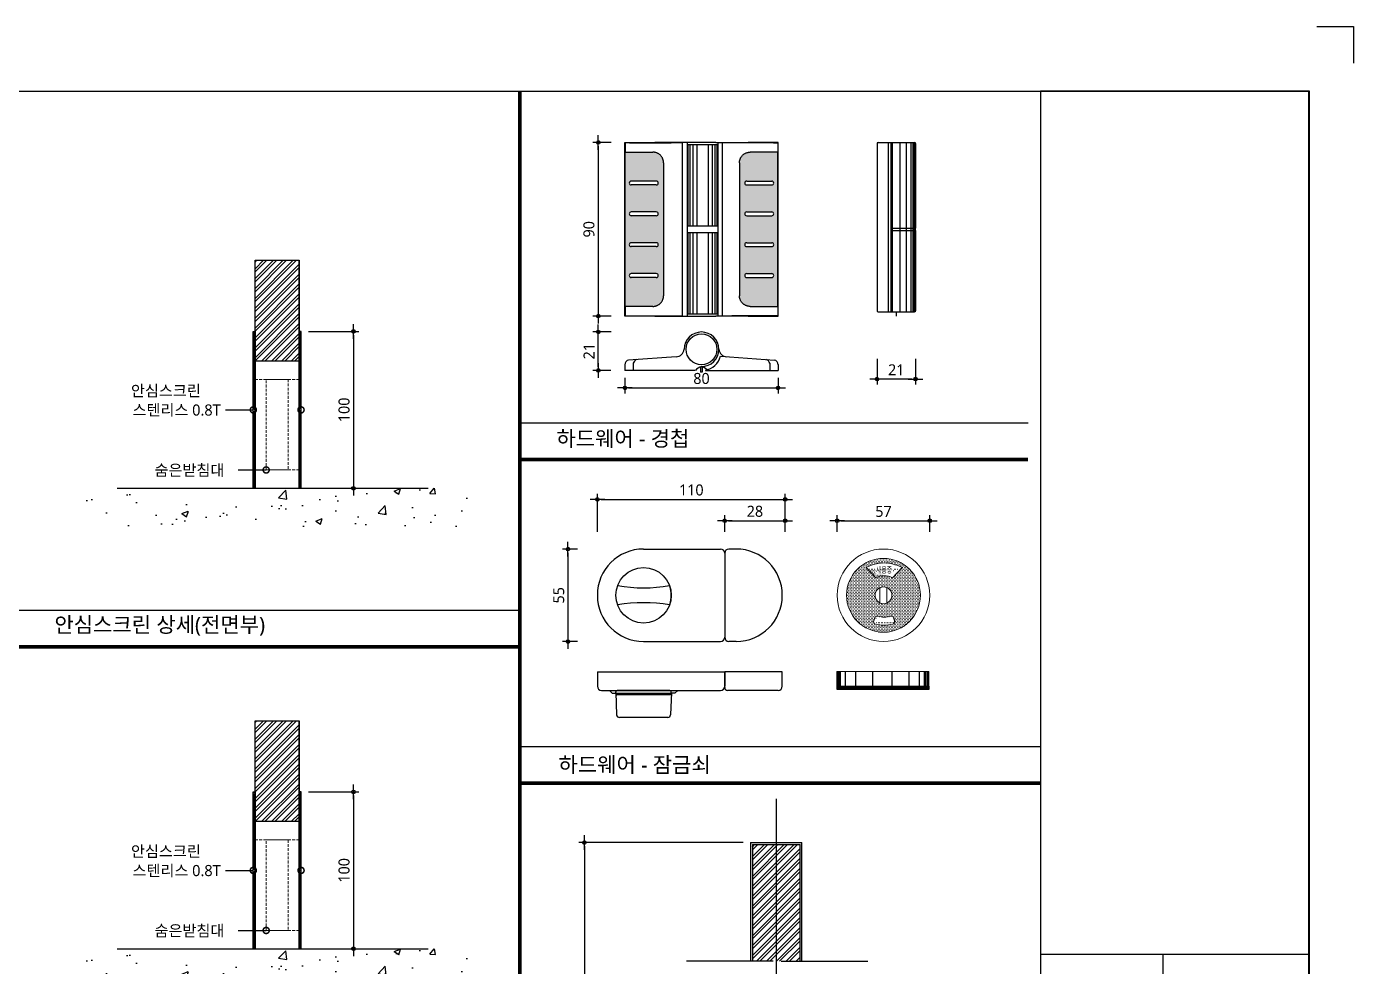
# Model space of a CAD drawing. Extents: x -255 to 8105, y -176 to 5714.
# Drawn here: x 4489 to 8105, y 3153 to 5714 of the extents above; entities that cross this region are included whole.
import ezdxf
from ezdxf.enums import TextEntityAlignment as Align

# ---------------------------------------------------------------- set-up
doc = ezdxf.new("R2010")
doc.units = 0
doc.header["$LTSCALE"] = 30
doc.linetypes.add('CEN', pattern=[62, 60, -1, 0, -1])
doc.linetypes.add('HIDDEN', pattern=[0.375, 0.25, -0.125])
doc.layers.get('0').update_dxf_attribs({"linetype": 'CONTINUOUS'})
doc.layers.get('DEFPOINTS').update_dxf_attribs({"linetype": 'CONTINUOUS'})
for name, color, linetype in [('02---제품선', 4, 'CONTINUOUS'), ('C', 2, 'CONTINUOUS'), ('curior-0Line', 252, 'CONTINUOUS'), ('DIM', 7, 'CONTINUOUS'), ('HAT', 8, 'CONTINUOUS'), ('HID', 9, 'HIDDEN'), ('TIT', 3, 'CONTINUOUS'), ('문자', 3, 'CONTINUOUS'), ('부자재', 4, 'CONTINUOUS'), ('잠금쇠(회전형)', 4, 'CONTINUOUS'), ('중심선', 1, 'CEN'), ('치수', 1, 'CONTINUOUS'), ('판넬', 2, 'CONTINUOUS'), ('해치', 8, 'CONTINUOUS')]:
    doc.layers.add(name, color=color, linetype=linetype)
doc.styles.add('HDW', font='gulim.ttc')
doc.styles.add('돋움', font='malgun.ttf')
doc.dimstyles.new('10', dxfattribs={"dimscale": 10, "dimtxt": 3, "dimasz": 1, "dimexe": 1.5, "dimexo": 2, "dimgap": 1, "dimtad": 1, "dimdec": 0, "dimlunit": 6, "dimtxsty": '돋움', "dimblk": 'DIMDOT', "dimcen": -1, "dimdle": 1.5, "dimclrt": 3, "dimazin": 3, "dimtfac": 1, "dimtdec": 0, "dimtix": 1, "dimtmove": 2, "dimatfit": 3, "dimldrblk": 'DIMDOT', "dimarcsym": 0})

# ---------------------------------------------------------------- blocks, each defined once
blk = doc.blocks.new('DIMDOT')
at = {"linetype": 'Continuous'}
blk.add_line((-2, 0), (2, 0), dxfattribs=at)
for radius in [0.5, 0.25]:
    blk.add_circle((0, 0), radius, dxfattribs=at)
blk = doc.blocks.new('*D569')
at = {"layer": 'DEFPOINTS', "color": 0}
for p in [(54190.8, -2335.7), (53678.8, -2444.3), (54190.8, -2444.3)]:
    blk.add_point(p, dxfattribs=at)
at = {"layer": 'DIM', "color": 0, "lineweight": -2, "ltscale": 10}
for p, q in [((53678.8, -2424.3), (53678.8, -2320.7)), ((53688.8, -2335.7), (54180.8, -2335.7)), ((54190.8, -2424.3), (54190.8, -2320.7))]:
    blk.add_line(p, q, dxfattribs=at)
at = {"layer": 'DIM', "color": 0, "lineweight": -2, "xscale": 10, "yscale": 10, "zscale": 10, "rotation": 180}
blk.add_blockref('DIMDOT', (53678.8, -2335.7), dxfattribs=at)
at = {"layer": 'DIM', "color": 0, "lineweight": -2, "xscale": 10, "yscale": 10, "zscale": 10}
blk.add_blockref('DIMDOT', (54190.8, -2335.7), dxfattribs=at)
at = {"layer": 'DIM', "color": 3, "insert": (53934.8, -2310.1), "char_height": 30, "attachment_point": 5, "style": '돋움'}
blk.add_mtext('110', dxfattribs=at)
blk = doc.blocks.new('*D570')
at = {"layer": 'DEFPOINTS', "color": 0}
for p in [(54190.8, -2393.7), (54025.8, -2444.3), (54190.8, -2444.3)]:
    blk.add_point(p, dxfattribs=at)
at = {"layer": 'DIM', "color": 0, "lineweight": -2, "ltscale": 10}
for p, q in [((54025.8, -2424.3), (54025.8, -2378.7)), ((54190.8, -2424.3), (54190.8, -2378.7)), ((54035.8, -2393.7), (54180.8, -2393.7))]:
    blk.add_line(p, q, dxfattribs=at)
at = {"layer": 'DIM', "color": 0, "lineweight": -2, "xscale": 10, "yscale": 10, "zscale": 10, "rotation": 180}
blk.add_blockref('DIMDOT', (54025.8, -2393.7), dxfattribs=at)
at = {"layer": 'DIM', "color": 0, "lineweight": -2, "xscale": 10, "yscale": 10, "zscale": 10}
blk.add_blockref('DIMDOT', (54190.8, -2393.7), dxfattribs=at)
at = {"layer": 'DIM', "color": 3, "insert": (54108.3, -2368.2), "char_height": 30, "attachment_point": 5, "style": '돋움'}
blk.add_mtext('28', dxfattribs=at)
blk = doc.blocks.new('*D571')
at = {"layer": 'DEFPOINTS', "color": 0}
for p in [(54584.5, -2393.7), (54332.5, -2444.3), (54584.5, -2444.3)]:
    blk.add_point(p, dxfattribs=at)
at = {"layer": 'DIM', "color": 0, "lineweight": -2, "ltscale": 10}
for p, q in [((54332.5, -2424.3), (54332.5, -2378.7)), ((54584.5, -2424.3), (54584.5, -2378.7)), ((54342.5, -2393.7), (54574.5, -2393.7))]:
    blk.add_line(p, q, dxfattribs=at)
at = {"layer": 'DIM', "color": 0, "lineweight": -2, "xscale": 10, "yscale": 10, "zscale": 10, "rotation": 180}
blk.add_blockref('DIMDOT', (54332.5, -2393.7), dxfattribs=at)
at = {"layer": 'DIM', "color": 0, "lineweight": -2, "xscale": 10, "yscale": 10, "zscale": 10}
blk.add_blockref('DIMDOT', (54584.5, -2393.7), dxfattribs=at)
at = {"layer": 'DIM', "color": 3, "insert": (54458.5, -2368.4), "char_height": 30, "attachment_point": 5, "style": '돋움'}
blk.add_mtext('57', dxfattribs=at)
blk = doc.blocks.new('*D572')
at = {"layer": 'DEFPOINTS', "color": 0}
for p in [(53736.5, -1363), (53681.4, -1836.1), (53736.5, -1836.1)]:
    blk.add_point(p, dxfattribs=at)
at = {"layer": 'DIM', "color": 0, "lineweight": -2, "ltscale": 10}
for p, q in [((53716.5, -1363), (53666.4, -1363)), ((53681.4, -1373), (53681.4, -1826.1)), ((53716.5, -1836.1), (53666.4, -1836.1))]:
    blk.add_line(p, q, dxfattribs=at)
at = {"layer": 'DIM', "color": 0, "lineweight": -2, "xscale": 10, "yscale": 10, "zscale": 10}
for p, rotation in [((53681.4, -1363), 90), ((53681.4, -1836.1), 270)]:
    blk.add_blockref('DIMDOT', p, dxfattribs=dict(at, rotation=rotation))
at = {"layer": 'DIM', "color": 3, "insert": (53655.9, -1599.5), "char_height": 30, "attachment_point": 5, "rotation": 90, "style": '돋움'}
blk.add_mtext('90', dxfattribs=at)
blk = doc.blocks.new('*D573')
at = {"layer": 'DEFPOINTS', "color": 0}
for p in [(53754.1, -1984.3), (54171.1, -1984.3), (54171.1, -2031.7)]:
    blk.add_point(p, dxfattribs=at)
at = {"layer": 'DIM', "color": 0, "lineweight": -2, "ltscale": 10}
for p, q in [((53754.1, -2004.3), (53754.1, -2046.7)), ((54171.1, -2004.3), (54171.1, -2046.7)), ((53764.1, -2031.7), (54161.1, -2031.7))]:
    blk.add_line(p, q, dxfattribs=at)
at = {"layer": 'DIM', "color": 0, "lineweight": -2, "xscale": 10, "yscale": 10, "zscale": 10, "rotation": 180}
blk.add_blockref('DIMDOT', (53754.1, -2031.7), dxfattribs=at)
at = {"layer": 'DIM', "color": 0, "lineweight": -2, "xscale": 10, "yscale": 10, "zscale": 10}
blk.add_blockref('DIMDOT', (54171.1, -2031.7), dxfattribs=at)
at = {"layer": 'DIM', "color": 3, "insert": (53962.6, -2006.2), "char_height": 30, "attachment_point": 5, "style": '돋움'}
blk.add_mtext('80', dxfattribs=at)
blk = doc.blocks.new('*D574')
at = {"layer": 'DEFPOINTS', "color": 0}
for p in [(53681.4, -1879.3), (53736.5, -1879.3), (53735.8, -1984.3)]:
    blk.add_point(p, dxfattribs=at)
at = {"layer": 'DIM', "color": 0, "lineweight": -2, "ltscale": 10}
for p, q in [((53716.5, -1879.3), (53666.4, -1879.3)), ((53681.4, -1974.3), (53681.4, -1889.3)), ((53715.8, -1984.3), (53666.4, -1984.3))]:
    blk.add_line(p, q, dxfattribs=at)
at = {"layer": 'DIM', "color": 0, "lineweight": -2, "xscale": 10, "yscale": 10, "zscale": 10}
for p, rotation in [((53681.4, -1879.3), 90), ((53681.4, -1984.3), 270)]:
    blk.add_blockref('DIMDOT', p, dxfattribs=dict(at, rotation=rotation))
at = {"layer": 'DIM', "color": 3, "insert": (53656.1, -1931.8), "char_height": 30, "attachment_point": 5, "rotation": 90, "style": '돋움'}
blk.add_mtext('21', dxfattribs=at)
blk = doc.blocks.new('*D575')
at = {"layer": 'DEFPOINTS', "color": 0}
for p in [(54440.9, -1932.1), (54545.9, -1932.9), (54440.9, -2007.8)]:
    blk.add_point(p, dxfattribs=at)
at = {"layer": 'DIM', "color": 0, "lineweight": -2, "ltscale": 10}
for p, q in [((54440.9, -1952.1), (54440.9, -2022.8)), ((54545.9, -1952.9), (54545.9, -2022.8)), ((54535.9, -2007.8), (54450.9, -2007.8))]:
    blk.add_line(p, q, dxfattribs=at)
at = {"layer": 'DIM', "color": 0, "lineweight": -2, "xscale": 10, "yscale": 10, "zscale": 10, "rotation": 180}
blk.add_blockref('DIMDOT', (54440.9, -2007.8), dxfattribs=at)
at = {"layer": 'DIM', "color": 0, "lineweight": -2, "xscale": 10, "yscale": 10, "zscale": 10}
blk.add_blockref('DIMDOT', (54545.9, -2007.8), dxfattribs=at)
at = {"layer": 'DIM', "color": 3, "insert": (54493.4, -1982.5), "char_height": 30, "attachment_point": 5, "style": '돋움'}
blk.add_mtext('21', dxfattribs=at)
blk = doc.blocks.new('*D576')
at = {"layer": 'DEFPOINTS', "color": 0}
for p in [(53644.5, -2470.9), (53598.8, -2722.9), (53644.5, -2722.9)]:
    blk.add_point(p, dxfattribs=at)
at = {"layer": 'DIM', "color": 0, "lineweight": -2, "ltscale": 10}
for p, q in [((53624.5, -2470.9), (53583.8, -2470.9)), ((53598.8, -2480.9), (53598.8, -2712.9)), ((53624.5, -2722.9), (53583.8, -2722.9))]:
    blk.add_line(p, q, dxfattribs=at)
at = {"layer": 'DIM', "color": 0, "lineweight": -2, "xscale": 10, "yscale": 10, "zscale": 10}
for p, rotation in [((53598.8, -2470.9), 90), ((53598.8, -2722.9), 270)]:
    blk.add_blockref('DIMDOT', p, dxfattribs=dict(at, rotation=rotation))
at = {"layer": 'DIM', "color": 3, "insert": (53573.6, -2596.9), "char_height": 30, "attachment_point": 5, "rotation": 90, "style": '돋움'}
blk.add_mtext('55', dxfattribs=at)
blk = doc.blocks.new('*D577')
at = {"layer": 'DEFPOINTS', "color": 0}
for p in [(54096.3, -3270.9), (53643.4, -5609.9), (54096.3, -5609.9)]:
    blk.add_point(p, dxfattribs=at)
at = {"layer": 'DIM', "color": 0, "lineweight": -2, "ltscale": 10}
for p, q in [((54076.3, -3270.9), (53628.4, -3270.9)), ((53643.4, -3280.9), (53643.4, -5599.9)), ((54076.3, -5609.9), (53628.4, -5609.9))]:
    blk.add_line(p, q, dxfattribs=at)
at = {"layer": 'DIM', "color": 0, "lineweight": -2, "xscale": 10, "yscale": 10, "zscale": 10}
for p, rotation in [((53643.4, -3270.9), 90), ((53643.4, -5609.9), 270)]:
    blk.add_blockref('DIMDOT', p, dxfattribs=dict(at, rotation=rotation))
at = {"layer": 'DIM', "color": 3, "insert": (53618.2, -4440.4), "char_height": 30, "attachment_point": 5, "rotation": 90, "style": '돋움'}
blk.add_mtext('VAR.', dxfattribs=at)
blk = doc.blocks.new('A$C13EB2441')
for p, q in [((0.84, 7.37), (0.84, 14.11)), ((0.84, 6.74), (0.84, 0))]:
    blk.add_line(p, q)
blk = doc.blocks.new('*D579')
at = {"layer": 'DEFPOINTS', "color": 0}
for p in [(52871.3, -3132.8), (52871.3, -3560.3), (53014.2, -3560.3)]:
    blk.add_point(p, dxfattribs=at)
at = {"layer": 'DIM', "color": 0, "lineweight": -2, "ltscale": 10}
for p, q in [((52891.3, -3132.8), (53029.2, -3132.8)), ((53014.2, -3142.8), (53014.2, -3550.3)), ((52891.3, -3560.3), (53029.2, -3560.3))]:
    blk.add_line(p, q, dxfattribs=at)
at = {"layer": 'DIM', "color": 0, "lineweight": -2, "xscale": 10, "yscale": 10, "zscale": 10}
for p, rotation in [((53014.2, -3132.8), 90), ((53014.2, -3560.3), 270)]:
    blk.add_blockref('DIMDOT', p, dxfattribs=dict(at, rotation=rotation))
at = {"layer": 'DIM', "color": 3, "insert": (52988.6, -3346.5), "char_height": 30, "attachment_point": 5, "rotation": 90, "style": '돋움'}
blk.add_mtext('100', dxfattribs=at)
blk = doc.blocks.new('_DOTSMALL')
at = {"color": 0, "linetype": 'ByBlock', "const_width": 0.5}
blk.add_lwpolyline([(-0.0625, 0, 1), (0.0625, 0, 1)], format="xyb", close=True, dxfattribs=at)
blk = doc.blocks.new('A$C63EC304E')
at = {"layer": '치수', "color": 1, "xscale": 2.5, "yscale": 2.5, "zscale": 2.5, "rotation": 234.3098741996962}
blk.add_blockref('_DOTSMALL', (0.31, 0.31), dxfattribs=at)
blk = doc.blocks.new('A$C2BC9653E')
at = {"layer": '치수', "xscale": 0.3333333333333333, "yscale": 0.3333333333333333, "zscale": 0.3333333333333333}
blk.add_blockref('A$C63EC304E', (0, 0), dxfattribs=at)
blk = doc.blocks.new('A$C7FC71301')
at = {"layer": '치수', "rotation": 180}
blk.add_blockref('A$C2BC9653E', (0.208, 0.208), dxfattribs=at)
blk = doc.blocks.new('A$C4A20372B')
at = {"layer": '치수'}
blk.add_blockref('A$C7FC71301', (0, 0), dxfattribs=at)
blk = doc.blocks.new('A$C566469F5')
at = {"layer": '치수'}
blk.add_blockref('A$C4A20372B', (0, 0), dxfattribs=at)
blk = doc.blocks.new('A$C7E317CD4')
at = {"layer": '해치', "xscale": 2, "yscale": 2, "zscale": 2}
blk.add_blockref('A$C566469F5', (0, 0), dxfattribs=at)
blk = doc.blocks.new('A$C601D7F27')
at = {"layer": '치수'}
blk.add_blockref('A$C7E317CD4', (0, 0), dxfattribs=at)
blk = doc.blocks.new('A$C38802C08')
at = {"layer": '치수'}
blk.add_blockref('A$C601D7F27', (0, 0), dxfattribs=at)
blk = doc.blocks.new('*D580')
at = {"layer": 'DEFPOINTS', "color": 0}
for p in [(52871.3, -1877.9), (52871.3, -2305.4), (53014.2, -2305.4)]:
    blk.add_point(p, dxfattribs=at)
at = {"layer": 'DIM', "color": 0, "lineweight": -2, "ltscale": 10}
for p, q in [((52891.3, -1877.9), (53029.2, -1877.9)), ((53014.2, -1887.9), (53014.2, -2295.4)), ((52891.3, -2305.4), (53029.2, -2305.4))]:
    blk.add_line(p, q, dxfattribs=at)
at = {"layer": 'DIM', "color": 0, "lineweight": -2, "xscale": 10, "yscale": 10, "zscale": 10}
for p, rotation in [((53014.2, -1877.9), 90), ((53014.2, -2305.4), 270)]:
    blk.add_blockref('DIMDOT', p, dxfattribs=dict(at, rotation=rotation))
at = {"layer": 'DIM', "color": 3, "insert": (52988.6, -2091.6), "char_height": 30, "attachment_point": 5, "rotation": 90, "style": '돋움'}
blk.add_mtext('100', dxfattribs=at)
blk = doc.blocks.new('UNI-17', base_point=(47634, -6761))
h = blk.add_hatch()
h.set_pattern_fill('ANSI31', color=2, style=0)
h.set_pattern_definition([(45, (50851.8218, -3842.0947), (-2.245064, 2.245064), [])])
h.paths.add_polyline_path([(52871.3, -2093.7, -1), (52871.3, -2089.5), (52871.3, -1877.9), (52866.3, -1877.9), (52866.3, -2305.4), (52871.3, -2305.4)])
h.paths.add_polyline_path([(52741.3, -2093.7), (52741.3, -2305.4), (52746.3, -2305.4), (52746.3, -1877.9), (52741.3, -1877.9), (52741.3, -2089.5, -0.156999), (52742.5, -2089.9, -0.72861)])
h = blk.add_hatch()
h.set_pattern_fill('ANSI31', color=2, style=0)
h.set_pattern_definition([(45, (50851.8218, -5097.012), (-2.245064, 2.245064), [])])
h.paths.add_polyline_path([(52871.3, -3348.6, -1), (52871.3, -3344.5), (52871.3, -3132.8), (52866.3, -3132.8), (52866.3, -3560.3), (52871.3, -3560.3)])
h.paths.add_polyline_path([(52741.3, -3348.6), (52741.3, -3560.3), (52746.3, -3560.3), (52746.3, -3132.8), (52741.3, -3132.8), (52741.3, -3344.5, -0.156999), (52742.5, -3344.8, -0.72861)])
at = {"layer": 'HAT'}
h = blk.add_hatch(dxfattribs=at)
h.set_pattern_fill('ANSI32', color=256, scale=2, style=0)
h.set_pattern_definition([(45, (47664.973, -5682.084), (-13.470384, 13.470384), []), (45, (47673.953, -5682.084), (-13.470384, 13.470384), [])])
h.paths.add_polyline_path([(52866.3, -1684.1), (52746.3, -1684.1), (52746.3, -1958.7), (52866.3, -1958.7), (52866.3, -1877.9)])
h = blk.add_hatch(dxfattribs=at)
h.set_pattern_fill('ANSI32', color=256, scale=2, style=0)
h.set_pattern_definition([(45, (47664.973, -6937.001), (-13.470384, 13.470384), []), (45, (47673.953, -6937.001), (-13.470384, 13.470384), [])])
h.paths.add_polyline_path([(52866.3, -2939), (52746.3, -2939), (52746.3, -3213.7), (52866.3, -3213.7), (52866.3, -3132.8)])
h = blk.add_hatch(dxfattribs=at)
h.set_pattern_fill('ANSI32', color=256, scale=2, style=0)
h.set_pattern_definition([(45, (39313.655, -14000), (-13.470384, 13.470384), []), (45, (39322.636, -14000), (-13.470384, 13.470384), [])])
h.paths.add_polyline_path([(54166.3, -3275.9), (54166.3, -3593.9), (54231.3, -3593.9), (54231.3, -3275.9)])
h.paths.add_polyline_path([(54166.3, -3593.9), (54166.3, -3275.9), (54101.3, -3275.9), (54101.3, -3593.9)])
at = {"layer": '해치'}
h = blk.add_hatch(dxfattribs=at)
h.set_pattern_fill('DOTS', color=256, scale=2.628474)
h.set_pattern_definition([(0, (50792.3293, -1027.96), (2.086351, 4.172702), [0, -4.172702])])
edge = h.paths.add_edge_path()
edge.add_line((53754.5, -1809.6), (53754.6, -1809.6))
edge.add_spline(control_points=[(53754.6, -1809.6), (53754.8, -1809.6), (53766.4, -1809.6)], knot_values=[-0.724312, -0.724312, -0.724312, 0.724312, 0.724312, 0.724312], weights=[1, 0.748956, 1], degree=2, periodic=0)
edge.add_line((53766.4, -1809.6), (53830.3, -1809.6))
edge.add_spline(control_points=[(53830.3, -1809.6), (53859.2, -1809.6), (53859.2, -1780.6)], knot_values=[-1.570796, -1.570796, -1.570796, 0, 0, 0], weights=[1, 0.707107, 1], degree=2, periodic=0)
edge.add_line((53859.2, -1780.6), (53859.2, -1418.4))
edge.add_spline(control_points=[(53859.2, -1418.4), (53859.2, -1389.5), (53830.3, -1389.5)], knot_values=[0, 0, 0, 1.570796, 1.570796, 1.570796], weights=[1, 0.707107, 1], degree=2, periodic=0)
edge.add_line((53830.3, -1389.5), (53766.4, -1389.5))
edge.add_spline(control_points=[(53766.4, -1389.5), (53754.8, -1389.5), (53754.6, -1389.5)], knot_values=[-0.724312, -0.724312, -0.724312, 0.724312, 0.724312, 0.724312], weights=[1, 0.748956, 1], degree=2, periodic=0)
edge.add_line((53754.5, -1389.5), (53754.5, -1809.6))
h.paths.add_polyline_path([(53839.5, -1468.3, -0.414214), (53844.7, -1473.5, -0.414214), (53839.5, -1478.8), (53771.1, -1478.8, -0.414214), (53765.9, -1473.5, -0.414214), (53771.1, -1468.3)], flags=16)
h.paths.add_polyline_path([(53839.5, -1552.3, -0.414214), (53844.7, -1557.5, -0.414214), (53839.5, -1562.8), (53771.1, -1562.8, -0.414214), (53765.9, -1557.5, -0.414214), (53771.1, -1552.3)], flags=16)
h.paths.add_polyline_path([(53839.5, -1636.3, -0.414214), (53844.7, -1641.5, -0.414214), (53839.5, -1646.8), (53771.1, -1646.8, -0.414214), (53765.9, -1641.5, -0.414214), (53771.1, -1636.3)], flags=16)
h.paths.add_polyline_path([(53839.5, -1720.3, -0.414214), (53844.7, -1725.6, -0.414214), (53839.5, -1730.8), (53771.1, -1730.8, -0.414214), (53765.9, -1725.6, -0.414214), (53771.1, -1720.3)], flags=16)
h = blk.add_hatch(dxfattribs=at)
h.set_pattern_fill('DOTS', color=256, scale=2.628474)
h.set_pattern_definition([(0, (50317.712, -1027.96), (2.086351, 4.1727023), [0, -4.1727023])])
edge = h.paths.add_edge_path()
edge.add_spline(control_points=[(54066, -1418.4), (54066, -1389.5), (54094.9, -1389.5)], knot_values=[0, 0, 0, 1.570796, 1.570796, 1.570796], weights=[1, 0.707107, 1], degree=2, periodic=0)
edge.add_line((54094.9, -1389.5), (54158.8, -1389.5))
edge.add_spline(control_points=[(54158.8, -1389.5), (54170.4, -1389.5), (54170.6, -1389.5)], knot_values=[-0.724312, -0.724312, -0.724312, 0.724312, 0.724312, 0.724312], weights=[1, 0.748956, 1], degree=2, periodic=0)
edge.add_line((54170.7, -1389.5), (54170.7, -1809.6))
edge.add_line((54170.7, -1809.6), (54170.6, -1809.6))
edge.add_spline(control_points=[(54170.6, -1809.6), (54170.4, -1809.6), (54158.8, -1809.6)], knot_values=[-0.724312, -0.724312, -0.724312, 0.724312, 0.724312, 0.724312], weights=[1, 0.748956, 1], degree=2, periodic=0)
edge.add_line((54158.8, -1809.6), (54094.9, -1809.6))
edge.add_spline(control_points=[(54094.9, -1809.6), (54066, -1809.6), (54066, -1780.6)], knot_values=[-1.570796, -1.570796, -1.570796, 0, 0, 0], weights=[1, 0.707107, 1], degree=2, periodic=0)
edge.add_line((54066, -1780.6), (54066, -1418.4))
h.paths.add_polyline_path([(54085.7, -1468.3, 0.414214), (54080.5, -1473.5, 0.414214), (54085.7, -1478.8), (54154.1, -1478.8, 0.414214), (54159.3, -1473.5, 0.414214), (54154.1, -1468.3)], flags=16)
h.paths.add_polyline_path([(54085.7, -1552.3, 0.414214), (54080.5, -1557.5, 0.414214), (54085.7, -1562.8), (54154.1, -1562.8, 0.414214), (54159.3, -1557.5, 0.414214), (54154.1, -1552.3)], flags=16)
h.paths.add_polyline_path([(54085.7, -1636.3, 0.414214), (54080.5, -1641.5, 0.414214), (54085.7, -1646.8), (54154.1, -1646.8, 0.414214), (54159.3, -1641.5, 0.414214), (54154.1, -1636.3)], flags=16)
h.paths.add_polyline_path([(54085.7, -1720.3, 0.414214), (54080.5, -1725.6, 0.414214), (54085.7, -1730.8), (54154.1, -1730.8, 0.414214), (54159.3, -1725.6, 0.414214), (54154.1, -1720.3)], flags=16)
h = blk.add_hatch(dxfattribs=at)
h.set_pattern_fill('AR-CONC', color=256, style=0)
h.set_pattern_definition([(50, (50851.82, -3842.1), (182.185, -15.939), [19.05, -209.55]), (355, (50851.82, -3842.1), (-35.243, 191.057), [15.24, -167.64]), (100.451, (50867, -3843.42), (146.943, 175.117), [16.19, -178.09]), (46.184, (50851.82, -3791.3), (271.079, -42.042), [28.575, -314.325]), (96.636, (50874.4, -3794.8), (237.404, 247.426), [24.285, -267.135]), (351.184, (50851.82, -3791.3), (237.405, 247.425), [22.86, -251.46]), (21, (50877.22, -3804), (151.615, -102.2655), [19.05, -209.55]), (326, (50877.22, -3804), (61.802, 184.188), [15.24, -167.64]), (71.4514, (50889.86, -3812.52), (213.416, 81.923), [16.19, -178.09]), (37.5, (50851.82, -3842.095), (3.0886, 84.555), [0, -165.608, 0, -170.18, 0, -168.275]), (7.5, (50851.82, -3842.095), (66.8197, 100.1806), [0, -97.028, 0, -161.798, 0, -64.135]), (327.5, (50795.18, -3842.095), (135.5906, -5.7287), [0, -63.5, 0, -198.12, 0, -262.89]), (317.5, (50769.78, -3842.1), (148.129, 25.4265), [0, -82.55, 0, -131.572, 0, -186.69])])
h.paths.add_polyline_path([(53331.4, -2408.3), (53331.4, -2305.4), (52281.2, -2305.4), (52281.2, -2408.3)])
h = blk.add_hatch(dxfattribs=at)
h.set_pattern_fill('DOTS', color=256, scale=2.628474)
h.set_pattern_definition([(0, (48764.524, -6054.2374), (2.086351, 4.1727023), [0, -4.1727023])])
edge = h.paths.add_edge_path(flags=16)
edge.add_arc((54458.5, -2596.9), 22.9, 0, 360)
edge = h.paths.add_edge_path(flags=16)
edge.add_arc((54460.3, -2592.5), 48.7, 61.8696, 118.1304)
edge.add_line((54411.6, -2521.2), (54437.4, -2549.6))
edge.add_arc((54460.3, -2609.3), 100.7, 61.0478, 118.9522)
edge.add_line((54509.1, -2521.2), (54483.3, -2549.6))
edge = h.paths.add_edge_path(flags=16)
edge.add_line((54486, -2658.3), (54488.8, -2666.5))
edge.add_arc((54482.2, -2668.8), 7, 284.5315, 379.1429)
edge.add_arc((54460.3, -2584.5), 94.1, 255.4685, 284.5315)
edge.add_arc((54438.5, -2668.8), 7, 160.8571, 255.4685)
edge.add_line((54434.7, -2658.3), (54431.9, -2666.5))
edge.add_arc((54441.3, -2660.6), 7, 72.2332, 160.8571)
edge.add_arc((54460.3, -2601.3), 55.3, 252.2332, 287.7668)
edge.add_arc((54479.4, -2660.6), 7, 19.1429, 107.7668)
h.paths.add_polyline_path([(54434, -2542.6), (54434, -2513.4), (54486.3, -2513.4), (54486.3, -2542.6)], flags=8)
h.paths.add_polyline_path([(54559.2, -2596.9, 1), (54357.9, -2596.9, 1)])
h = blk.add_hatch(dxfattribs=at)
h.set_pattern_fill('AR-CONC', color=256, style=0)
h.set_pattern_definition([(50, (50851.82, -5097.01), (182.185, -15.939), [19.05, -209.55]), (355, (50851.82, -5097.01), (-35.243, 191.057), [15.24, -167.64]), (100.451, (50867, -5098.34), (146.943, 175.117), [16.19, -178.09]), (46.184, (50851.82, -5046.21), (271.079, -42.042), [28.575, -314.325]), (96.636, (50874.4, -5049.72), (237.404, 247.426), [24.285, -267.135]), (351.184, (50851.82, -5046.2), (237.405, 247.425), [22.86, -251.46]), (21, (50877.22, -5058.91), (151.615, -102.2655), [19.05, -209.55]), (326, (50877.22, -5058.91), (61.802, 184.188), [15.24, -167.64]), (71.4514, (50889.86, -5067.43), (213.416, 81.923), [16.19, -178.09]), (37.5, (50851.82, -5097.01), (3.0886, 84.555), [0, -165.608, 0, -170.18, 0, -168.275]), (7.5, (50851.82, -5097.01), (66.8197, 100.1806), [0, -97.028, 0, -161.798, 0, -64.135]), (327.5, (50795.18, -5097.01), (135.5906, -5.7287), [0, -63.5, 0, -198.12, 0, -262.89]), (317.5, (50769.78, -5097.01), (148.129, 25.4265), [0, -82.55, 0, -131.572, 0, -186.69])])
h.paths.add_polyline_path([(53331.4, -3663.3), (53331.4, -3560.3), (52281.2, -3560.3), (52281.2, -3663.3)])
at = {"color": 2}
for p, q in [((55639.3, -1047), (55739.3, -1047)), ((55639.3, -1047), (55739.3, -1047)), ((55639.3, -1047), (55739.3, -1047)), ((55739.3, -1047), (55739.3, -1147)), ((55739.3, -1047), (55739.3, -1147)), ((55739.3, -1047), (55739.3, -1147)), ((55739.3, -1047), (55739.3, -1147)), ((55739.3, -1047), (55739.3, -1047)), ((55739.3, -1047), (55739.3, -1147)), ((55739.3, -1047), (55739.3, -1047)), ((55739.3, -1047), (55739.3, -1147)), ((55739.3, -1047), (55739.3, -1147)), ((54493.4, -1824.5), (54493.4, -1836.1)), ((52370.6, -2305.4), (53218.2, -2305.4)), ((52370.6, -3560.3), (53218.2, -3560.3))]:
    blk.add_line(p, q, dxfattribs=at)
at = {"color": 8}
for p, q in [((53467.1, -2126.5), (54852.4, -2126.5)), ((50119.3, -2637.1), (53467.1, -2637.1)), ((53467.1, -3009.2), (54886.8, -3009.2))]:
    blk.add_line(p, q, dxfattribs=at)
at = {"color": 2}
for points in [[(47634.4, -1222.8), (54886.8, -1222.8), (54886.8, -6761.2), (47634.4, -6761.2)], [(47634.4, -1222.8), (54886.8, -1222.8), (54886.8, -6761.2), (47634.4, -6761.2)], [(47634.4, -1222.8), (55616.4, -1222.8), (55616.4, -6761.2), (47634.4, -6761.2)], [(52741.3, -1877.9), (52746.3, -1877.9), (52746.3, -2305.4), (52741.3, -2305.4)], [(52871.3, -1877.9), (52866.3, -1877.9), (52866.3, -2305.4), (52871.3, -2305.4)], [(52741.3, -3132.8), (52746.3, -3132.8), (52746.3, -3560.3), (52741.3, -3560.3)], [(52871.3, -3132.8), (52866.3, -3132.8), (52866.3, -3560.3), (52871.3, -3560.3)]]:
    blk.add_lwpolyline(points, close=True, dxfattribs=at)
at = {"color": 8, "const_width": 10}
for points in [[(53467.1, -6761.2), (53467.1, -1222.8)], [(53467.1, -2226.5), (54852.4, -2226.5)], [(50119.3, -2737.1), (53467.1, -2737.1)], [(53467.1, -3109.2), (54886.8, -3109.2)]]:
    blk.add_lwpolyline(points, dxfattribs=at)
at = {"layer": '02---제품선'}
for p, q in [((53804.8, -2470.9), (54014.2, -2470.9)), ((54025.8, -2482.5), (54025.8, -2711.3)), ((54025.8, -2482.5), (54025.8, -2711.3)), ((54056.8, -2470.9), (54037.4, -2470.9)), ((53804.8, -2722.9), (54014.2, -2722.9)), ((54056.8, -2722.9), (54037.4, -2722.9)), ((53678.8, -2805.9), (54025.8, -2805.9)), ((53678.8, -2805.9), (53678.8, -2844.6)), ((54025.8, -2805.9), (54025.8, -2844.6)), ((54182.8, -2805.9), (54025.8, -2805.9)), ((54025.8, -2848.5), (54025.8, -2805.9)), ((54182.8, -2844.6), (54182.8, -2805.9)), ((53690.5, -2856.3), (53711.8, -2856.3)), ((53711.8, -2856.3), (53897.9, -2856.3)), ((53719.5, -2864), (53711.8, -2856.3)), ((53876.5, -2856.3), (53733.1, -2856.3)), ((53890.1, -2864), (53897.9, -2856.3)), ((53897.9, -2856.3), (54014.2, -2856.3)), ((54171.2, -2856.3), (54033.6, -2856.3)), ((53719.5, -2864), (53727.3, -2864)), ((53727.3, -2864), (53882.4, -2864)), ((53729.2, -2864), (53729.2, -2860.2)), ((53729.2, -2862.1), (53731.3, -2922.5)), ((53876.5, -2867.9), (53733.1, -2867.9)), ((53880.5, -2862.1), (53878.4, -2922.5)), ((53880.4, -2864), (53880.4, -2860.2)), ((53890.1, -2864), (53882.4, -2864)), ((53870.6, -2929.9), (53739, -2929.9))]:
    blk.add_line(p, q, dxfattribs=at)
blk.add_circle((53804.8, -2596.9), 75.6, dxfattribs=at)
blk.add_circle((53804.8, -2596.9), 75.6, dxfattribs=at)
for centre, radius, start, end in [((53804.8, -2596.9), 126, 90, 180), ((54014.2, -2482.5), 11.6, 0, 90), ((54037.4, -2482.5), 11.6, 90, 180), ((54056.8, -2596.9), 126, 0, 90), ((53804.8, -2596.9), 126, 180, 270), ((53804.8, -2160.1), 416.6, 260.2031, 279.7969), ((53804.8, -2596.9), 75.6, 340.7512, 19.2488), ((54056.8, -2596.9), 126, 270, 0), ((53804.8, -3033.7), 416.6, 80.2031, 99.7969), ((54014.2, -2711.3), 11.6, 270, 0), ((54037.4, -2711.3), 11.6, 180, 270), ((53690.5, -2844.6), 11.6, 180, 270), ((53733.1, -2860.2), 3.88, 90, 180), ((53876.5, -2860.2), 3.88, 0, 90), ((54014.2, -2844.6), 11.6, 270, 0), ((54033.6, -2848.5), 7.75, 180, 270), ((54171.2, -2844.6), 11.6, 270, 0), ((53733.1, -2864), 3.88, 180, 270), ((53876.5, -2864), 3.88, 270, 0), ((53739, -2922.2), 7.75, 182, 270), ((53870.6, -2922.2), 7.75, 270, 358)]:
    blk.add_arc(centre, radius, start, end, dxfattribs=at)
at = {"layer": 'C'}
for p, q in [((54101.3, -3275.9), (54101.3, -3593.9)), ((54101.3, -3275.9), (54231.3, -3275.9)), ((54231.3, -3593.9), (54231.3, -3275.9))]:
    blk.add_line(p, q, dxfattribs=at)
at = {"layer": 'curior-0Line'}
for p, q in [((54886.8, -1222.8), (54886.8, -6760.4)), ((54887.1, -3575.3), (55619.2, -3575.3)), ((55219.4, -3575.3), (55219.4, -4129))]:
    blk.add_line(p, q, dxfattribs=at)
blk.add_lwpolyline([(55619.2, -1222.8), (54886.8, -1222.8), (54886.8, -6761.2), (55619.2, -6761.2)], close=True, dxfattribs=at)
at = {"layer": 'HID', "lineweight": 15}
for points in [[(52746.3, -1958.7), (52866.3, -1958.7), (52866.3, -2008.7), (52746.3, -2008.7)], [(52776.3, -2008.7), (52836.3, -2008.7), (52836.3, -2255.4), (52776.3, -2255.4)], [(52746.3, -2255.4), (52866.3, -2255.4), (52866.3, -2305.4), (52746.3, -2305.4)], [(52746.3, -3213.7), (52866.3, -3213.7), (52866.3, -3263.7), (52746.3, -3263.7)], [(52776.3, -3263.7), (52836.3, -3263.7), (52836.3, -3510.3), (52776.3, -3510.3)], [(52746.3, -3510.3), (52866.3, -3510.3), (52866.3, -3560.3), (52746.3, -3560.3)]]:
    blk.add_lwpolyline(points, close=True, dxfattribs=at)
at = {"layer": '부자재'}
for p, q in [((53754.1, -1363), (53835.4, -1363)), ((53754.1, -1836.1), (53754.1, -1363)), ((53754.1, -1363), (53754.6, -1363.5)), ((53754.6, -1363.5), (53754.6, -1389.5)), ((53766.4, -1363.8), (53880, -1364)), ((53835.6, -1363.1), (53835.4, -1363)), ((53923.2, -1363.1), (53835.6, -1363.1)), ((53910.6, -1834.9), (53910.6, -1364.2)), ((53923.2, -1363.1), (53923.2, -1836)), ((53923.2, -1363.1), (53923.2, -1363.1)), ((54002, -1363.1), (54089.6, -1363.1)), ((54007.3, -1363.1), (54007.3, -1836)), ((54019.9, -1834.9), (54019.9, -1364.2)), ((54158.8, -1363.8), (54045.2, -1364)), ((54089.6, -1363.1), (54089.8, -1363)), ((54171.1, -1363), (54089.8, -1363)), ((54171.1, -1363), (54170.6, -1363.5)), ((54170.6, -1363.5), (54170.6, -1389.5)), ((54171.1, -1836.1), (54171.1, -1363)), ((54440.9, -1366), (54440.9, -1821.5)), ((54443.9, -1363), (54542.9, -1363)), ((54470.9, -1363), (54470.9, -1824.5)), ((54478.5, -1363), (54478.5, -1824.5)), ((54545.9, -1366), (54545.9, -1596.6)), ((53754.5, -1809.6), (53754.5, -1389.5)), ((53754.5, -1389.5), (53754.6, -1389.5)), ((53766.4, -1389.5), (53830.3, -1389.5)), ((54158.8, -1389.5), (54094.9, -1389.5)), ((54170.7, -1389.5), (54170.6, -1389.5)), ((54170.7, -1809.6), (54170.7, -1389.5)), ((53859.2, -1418.4), (53859.2, -1780.6)), ((54066, -1418.4), (54066, -1780.6)), ((53923.4, -1596), (53923.4, -1603.3)), ((54478.5, -1596.6), (54545.9, -1596.6)), ((54478.5, -1602.6), (54545.9, -1602.6)), ((54545, -1596.6), (54545, -1602.6)), ((54545.9, -1602.6), (54545.9, -1821.5)), ((53754.6, -1835.5), (53754.1, -1836.1)), ((53835.4, -1836.1), (53754.1, -1836.1)), ((53754.6, -1809.6), (53754.5, -1809.6)), ((53754.6, -1809.6), (53754.6, -1835.5)), ((53830.3, -1809.6), (53766.4, -1809.6)), ((53766.4, -1835.3), (53880, -1835.1)), ((53835.6, -1836), (53835.4, -1836.1)), ((53835.6, -1836), (53923.2, -1836)), ((54089.6, -1836), (54002, -1836)), ((54158.8, -1835.3), (54045.2, -1835.1)), ((54089.6, -1836), (54089.8, -1836.1)), ((54089.8, -1836.1), (54171.1, -1836.1)), ((54094.9, -1809.6), (54158.8, -1809.6)), ((54170.6, -1809.6), (54170.7, -1809.6)), ((54170.6, -1809.6), (54170.6, -1835.5)), ((54170.6, -1835.5), (54171.1, -1836.1)), ((54443.9, -1824.5), (54542.9, -1824.5)), ((53893.5, -1946.8), (53763.8, -1955.8)), ((54014.2, -1945.3), (54161.1, -1955.8)), ((53754.1, -1967.7), (53754.1, -1984.3)), ((53945.8, -1984.3), (53754.1, -1984.3)), ((53776.6, -1964.7), (53776.6, -1984.3)), ((53960.3, -1974.4), (53960.3, -1988.8)), ((53964.8, -1988.8), (53960.3, -1988.8)), ((53964.8, -1974.4), (53964.8, -1988.8)), ((53973.3, -1983.5), (53973.3, -1984.3)), ((53973.3, -1984.3), (54171.1, -1984.3)), ((54148.6, -1964.7), (54148.6, -1984.3)), ((54171.1, -1967.7), (54171.1, -1984.3))]:
    blk.add_line(p, q, dxfattribs=at)
blk.add_circle((53962.6, -1926.6), 42.1, dxfattribs=at)
for centre, radius, start, end in [((54443.9, -1366), 3, 90, 180), ((54542.9, -1366), 3, 0, 90), ((54443.9, -1821.5), 3, 180, 270), ((54542.9, -1821.5), 3, 270, 0), ((53962.6, -1926.6), 47.2, 270, 180), ((53892.3, -1923.5), 23.3, 272.9231, 352.4724), ((53964.2, -1932.8), 51.5, 280.084, 345.9792), ((54032.9, -1923.5), 23.3, 187.5276, 267.0769), ((53766.6, -1968.1), 12.6, 101.7765, 181.6712), ((53791.9, -1968.9), 15.9, 113.4077, 164.5497), ((53969, -2002.7), 29.6, 102.5267, 141.5475), ((53956.2, -2002.7), 29.6, 43.1003, 77.4733), ((54133.3, -1968.9), 15.9, 15.4503, 67.3004), ((54158.5, -1968.1), 12.6, 358.3288, 78.2235)]:
    blk.add_arc(centre, radius, start, end, dxfattribs=at)
for points, weights in [([(53766.4, -1363.8), (53754.8, -1363.7), (53754.6, -1363.5)], [1, 0.748955720789, 1]), ([(53910.6, -1364.2), (53897, -1364), (53880, -1364)], [1, 0.964784765128, 1]), ([(53923.2, -1363.1), (53923.2, -1363.1), (53923.2, -1363.1)], [1, 0.999924701899, 1]), ([(54158.8, -1363.8), (54170.4, -1363.7), (54170.6, -1363.5)], [1, 0.748955720789, 1]), ([(53754.6, -1389.5), (53754.8, -1389.5), (53766.4, -1389.5)], [1, 0.748955720789, 1]), ([(53859.2, -1418.4), (53859.2, -1389.5), (53830.3, -1389.5)], [1, 0.707106781187, 1]), ([(54066, -1418.4), (54066, -1389.5), (54094.9, -1389.5)], [1, 0.707106781187, 1]), ([(54170.6, -1389.5), (54170.4, -1389.5), (54158.8, -1389.5)], [1, 0.748955720789, 1]), ([(53923.2, -1603.3), (53923.2, -1603.3), (53923.2, -1603.3)], [1, 0.999862102782, 1]), ([(53830.3, -1809.6), (53859.2, -1809.6), (53859.2, -1780.6)], [1, 0.707106781187, 1]), ([(54094.9, -1809.6), (54066, -1809.6), (54066, -1780.6)], [1, 0.707106781187, 1]), ([(53766.4, -1809.6), (53754.8, -1809.6), (53754.6, -1809.6)], [1, 0.748955720789, 1]), ([(53754.6, -1835.5), (53754.8, -1835.3), (53766.4, -1835.3)], [1, 0.748955720789, 1]), ([(53880, -1835.1), (53897, -1835.1), (53910.6, -1834.9)], [1, 0.964784765128, 1]), ([(53923.2, -1836.2), (53923.2, -1836.2), (53923.2, -1836.2)], [1, 0.999734260157, 1]), ([(54158.8, -1809.6), (54170.4, -1809.6), (54170.6, -1809.6)], [1, 0.748955720789, 1]), ([(54170.6, -1835.5), (54170.4, -1835.3), (54158.8, -1835.3)], [1, 0.748955720789, 1])]:
    blk.add_rational_spline(points, weights, degree=2, dxfattribs=at)
for points, weights, knots in [([(54002, -1363.1), (54002, -1363.1), (53962.6, -1363.1), (53923.2, -1363.1), (53923.2, -1363.1)], [1, 0.707106781186, 1, 0.707106781186, 1], [-1.570796, -1.570796, -1.570796, 0, 0, 1.570796, 1.570796, 1.570796]), ([(53923.2, -1368.3), (53935.8, -1368.3), (53962.6, -1368.3), (54007.3, -1368.3), (54007.3, -1368.3)], [0.872453400774, 0.800943102543, 1, 0.707106781186, 1], [-1.067549, -1.067549, -1.067549, 0, 0, 1.570796, 1.570796, 1.570796]), ([(54007.3, -1590.7), (54007.3, -1590.7), (53967.2, -1590.7), (53937.3, -1590.7), (53923.2, -1590.7)], [1, 0.742797744768, 1, 0.794611058848, 0.917248923756], [-1.467114, -1.467114, -1.467114, 0, 0, 1.171564, 1.171564, 1.171564]), ([(53923.2, -1608.6), (53934.3, -1608.6), (53958, -1608.6), (53998, -1608.6), (54006.3, -1608.6)], [0.884455168565, 0.830422605945, 1, 0.742797744768, 1], [-0.967291, -0.967291, -0.967291, 0, 0, 1.467114, 1.467114, 1.467114]), ([(53923.2, -1836.2), (53923.2, -1836.2), (53962.6, -1836.2), (54002, -1836.2), (54002, -1836.2)], [1, 0.707106781186, 1, 0.707106781186, 1], [-1.570796, -1.570796, -1.570796, 0, 0, 1.570796, 1.570796, 1.570796]), ([(54007.3, -1830.9), (54007.3, -1830.9), (53962.6, -1830.9), (53935.8, -1830.9), (53923.2, -1830.9)], [1, 0.707106781186, 1, 0.800943102543, 0.872453400774], [-1.570796, -1.570796, -1.570796, 0, 0, 1.067549, 1.067549, 1.067549])]:
    blk.add_rational_spline(points, weights, degree=2, knots=knots, dxfattribs=at)
blk.add_open_spline([(53923.4, -1596), (53923.4, -1596), (53923.4, -1596), (53923.3, -1596), (53923.2, -1596), (53923.2, -1596)], degree=3, knots=[-0.00189331, -0.00189331, -0.00189331, -0.00189331, 0, 0, 0.05421316, 0.05421316, 0.05421316, 0.05421316], dxfattribs=at)
at = {"layer": '잠금쇠(회전형)', "linetype": 'Continuous', "lineweight": 15}
for p, q in [((54411.6, -2521.2), (54437.4, -2549.6)), ((54509.1, -2521.2), (54483.3, -2549.6)), ((54448.6, -2576.1), (54448.6, -2617.4)), ((54467.6, -2576.6), (54467.6, -2617.8)), ((54434.7, -2658.3), (54431.9, -2666.5)), ((54486, -2658.3), (54488.8, -2666.5)), ((54331.8, -2804.4), (54582.1, -2804.4)), ((54331.8, -2804.4), (54331.8, -2844.6)), ((54332.5, -2804.4), (54332.5, -2844.6)), ((54582.1, -2804.4), (54582.1, -2844.6)), ((54331, -2844.6), (54583, -2844.6)), ((54331, -2852.4), (54331, -2844.6)), ((54331, -2852.1), (54583, -2852.1)), ((54583, -2852.4), (54583, -2844.6))]:
    blk.add_line(p, q, dxfattribs=at)
for radius in [126, 100.6, 22.9]:
    blk.add_circle((54458.5, -2596.9), radius, dxfattribs=at)
for centre, radius, start, end in [((54460.3, -2609.3), 100.7, 61.0478, 118.9522), ((54460.3, -2592.5), 48.7, 61.8696, 118.1304), ((54438.5, -2668.8), 7, 160.8571, 255.4685), ((54441.3, -2660.6), 7, 72.2332, 160.8571), ((54460.3, -2584.5), 94.1, 255.4685, 284.5315), ((54460.3, -2601.3), 55.3, 252.2332, 287.7668), ((54479.4, -2660.6), 7, 19.1429, 107.7668), ((54482.2, -2668.8), 7, 284.5315, 19.1429)]:
    blk.add_arc(centre, radius, start, end, dxfattribs=at)
at = {"layer": '중심선'}
blk.add_line((54166.3, -3151.3), (54166.3, -6387.5), dxfattribs=at)
at = {"layer": '치수'}
for p, q in [((52665.3, -2091.6), (52741.3, -2091.6)), ((52700.3, -2255.4), (52776.3, -2255.4)), ((52665.3, -3346.5), (52741.3, -3346.5)), ((52700.3, -3510.3), (52776.3, -3510.3))]:
    blk.add_line(p, q, dxfattribs=at)
at = {"layer": '판넬', "color": 1}
for p, q in [((52746.3, -2305.4), (52746.3, -1684.1)), ((52866.3, -2305.4), (52866.3, -1684.1)), ((52746.3, -3560.3), (52746.3, -2939)), ((52866.3, -3560.3), (52866.3, -2939)), ((54096.3, -3270.9), (54096.3, -3593.9)), ((54096.3, -3270.9), (54236.3, -3270.9)), ((54236.3, -3593.9), (54236.3, -3270.9))]:
    blk.add_line(p, q, dxfattribs=at)
for points in [[(52746.3, -1684.1), (52866.3, -1684.1), (52866.3, -1958.7), (52746.3, -1958.7)], [(52746.3, -2939), (52866.3, -2939), (52866.3, -3213.7), (52746.3, -3213.7)]]:
    blk.add_lwpolyline(points, close=True, dxfattribs=at)
at = {"layer": '해치'}
for p, q in [((53925.8, -1368.3), (53925.8, -1590.7)), ((53931.1, -1368.3), (53931.1, -1590.7)), ((53938.9, -1368.3), (53938.9, -1590.7)), ((53949.5, -1368.3), (53949.5, -1590.7)), ((53981, -1368.3), (53981, -1590.7)), ((53991.5, -1368.3), (53991.5, -1590.7)), ((53999.4, -1368.3), (53999.4, -1590.7)), ((54004.7, -1368.3), (54004.7, -1590.7)), ((54483.1, -1824.5), (54483.1, -1363)), ((54504, -1824.5), (54504, -1363)), ((54521.1, -1824.5), (54521.1, -1363)), ((54533.6, -1824.5), (54533.6, -1363)), ((54539.3, -1824.5), (54539.3, -1363)), ((54542.1, -1824.5), (54542.1, -1363)), ((54544, -1824.5), (54544, -1363)), ((54545.2, -1824.5), (54545.2, -1363)), ((54545.6, -1596.6), (54545.6, -1363)), ((54545.8, -1596.6), (54545.8, -1363)), ((53839.5, -1468.3), (53771.1, -1468.3)), ((53839.5, -1478.8), (53771.1, -1478.8)), ((54085.7, -1468.3), (54154.1, -1468.3)), ((54085.7, -1478.8), (54154.1, -1478.8)), ((53839.5, -1552.3), (53771.1, -1552.3)), ((54085.7, -1552.3), (54154.1, -1552.3)), ((53839.5, -1562.8), (53771.1, -1562.8)), ((54085.7, -1562.8), (54154.1, -1562.8)), ((53925.8, -1608.6), (53925.8, -1830.9)), ((53931.1, -1608.6), (53931.1, -1830.9)), ((53938.9, -1608.6), (53938.9, -1830.9)), ((53949.5, -1608.6), (53949.5, -1830.9)), ((53981, -1608.6), (53981, -1830.9)), ((53991.5, -1608.6), (53991.5, -1830.9)), ((53999.4, -1608.6), (53999.4, -1830.9)), ((54004.7, -1608.6), (54004.7, -1830.9)), ((54545.6, -1824.5), (54545.6, -1602.6)), ((54545.8, -1824.5), (54545.8, -1602.6)), ((53839.5, -1636.3), (53771.1, -1636.3)), ((53839.5, -1646.8), (53771.1, -1646.8)), ((54085.7, -1636.3), (54154.1, -1636.3)), ((54085.7, -1646.8), (54154.1, -1646.8)), ((53839.5, -1720.3), (53771.1, -1720.3)), ((53839.5, -1730.8), (53771.1, -1730.8)), ((54085.7, -1720.3), (54154.1, -1720.3)), ((54085.7, -1730.8), (54154.1, -1730.8)), ((54334.1, -2804.4), (54334.1, -2844.6)), ((54336.6, -2804.4), (54336.6, -2844.6)), ((54340.9, -2804.4), (54340.9, -2844.6)), ((54354.5, -2804.4), (54354.5, -2844.6)), ((54382.2, -2804.4), (54382.2, -2844.6)), ((54428.5, -2804.4), (54428.5, -2844.6)), ((54481.6, -2804.4), (54481.6, -2844.6)), ((54527.9, -2804.4), (54527.9, -2844.6)), ((54555.7, -2804.4), (54555.7, -2844.6)), ((54569.2, -2804.4), (54569.2, -2844.6)), ((54573, -2804.4), (54573, -2844.6)), ((54577.4, -2804.4), (54577.4, -2844.6)), ((54579.8, -2804.4), (54579.8, -2844.6)), ((54581.4, -2804.4), (54581.4, -2844.6)), ((54331, -2847.2), (54583, -2847.2)), ((54331, -2848.5), (54583, -2848.5)), ((54331, -2849.8), (54583, -2849.8)), ((54331, -2850.6), (54583, -2850.6)), ((54331, -2851.3), (54583, -2851.3)), ((54331, -2852.4), (54583, -2852.4))]:
    blk.add_line(p, q, dxfattribs=at)
for centre, start, end in [((53771.1, -1473.5), 90, 180), ((53771.1, -1473.5), 180, 270), ((53839.5, -1473.5), 0, 90), ((53839.5, -1473.5), 270, 0), ((54085.7, -1473.5), 90, 180), ((54085.7, -1473.5), 180, 270), ((54154.1, -1473.5), 0, 90), ((54154.1, -1473.5), 270, 0), ((53771.1, -1557.5), 90, 180), ((53839.5, -1557.5), 0, 90), ((54085.7, -1557.5), 90, 180), ((54154.1, -1557.5), 0, 90), ((53771.1, -1557.5), 180, 270), ((53839.5, -1557.5), 270, 0), ((54085.7, -1557.5), 180, 270), ((54154.1, -1557.5), 270, 0), ((53771.1, -1641.5), 90, 180), ((53771.1, -1641.5), 180, 270), ((53839.5, -1641.5), 0, 90), ((53839.5, -1641.5), 270, 0), ((54085.7, -1641.5), 90, 180), ((54085.7, -1641.5), 180, 270), ((54154.1, -1641.5), 0, 90), ((54154.1, -1641.5), 270, 0), ((53771.1, -1725.6), 90, 180), ((53771.1, -1725.6), 180, 270), ((53839.5, -1725.6), 0, 90), ((53839.5, -1725.6), 270, 0), ((54085.7, -1725.6), 90, 180), ((54085.7, -1725.6), 180, 270), ((54154.1, -1725.6), 0, 90), ((54154.1, -1725.6), 270, 0)]:
    blk.add_arc(centre, 5.26, start, end, dxfattribs=at)
at = {"xscale": 35, "yscale": 35, "zscale": 35, "rotation": 270}
blk.add_blockref('A$C13EB2441', (53921.8, -3564.6), dxfattribs=at)
at = {"layer": '해치', "xscale": 20, "yscale": 20, "zscale": 20}
for p in [(52737.1, -2095.8), (52867.1, -2095.8), (52772.1, -2259.5), (52737.1, -3350.7), (52867.1, -3350.7), (52772.1, -3514.4)]:
    blk.add_blockref('A$C38802C08', p, dxfattribs=at)
at = {"layer": 'TIT', "style": '돋움'}
for s, p in [('하드웨어 - 경첩', (53929.5, -2190.8)), ('안심스크린 상세(전면부)', (52773.3, -2698)), ('하드웨어 - 잠금쇠', (53987.9, -3079.7))]:
    blk.add_text(s, height=42, dxfattribs=at).set_placement(p, align=Align.RIGHT)
at = {"layer": '문자', "style": '돋움'}
for s, p in [('안심스크린', (52503, -2038.9)), ('스텐리스 0.8T', (52532.2, -2091.7)), ('숨은받침대', (52567.2, -2255.5)), ('안심스크린', (52503, -3293.9)), ('스텐리스 0.8T', (52532.2, -3346.7)), ('숨은받침대', (52567.2, -3510.4))]:
    blk.add_text(s, height=30.34, dxfattribs=at).set_placement(p, align=Align.MIDDLE)
at = {"layer": '잠금쇠(회전형)', "linetype": 'Continuous', "lineweight": 15, "style": 'HDW', "width": 0.659278}
blk.add_text('사용중', height=16.4, dxfattribs=at).set_placement((54437.9, -2536), (54482.2, -2536), align=Align.FIT)
at = {"layer": 'DIM', "ltscale": 10}
for base, p1, p2, angle, text, picture, middle in [((53681.4, -1836.1), (53736.5, -1363), (53736.5, -1836.1), 90, '90', '*D572', (53655.9, -1599.5)), ((53681.4, -1879.3), (53735.8, -1984.3), (53736.5, -1879.3), 90, '21', '*D574', (53656.1, -1931.8)), ((54440.9, -2007.8), (54545.9, -1932.9), (54440.9, -1932.1), 180, '21', '*D575', (54493.4, -1982.5)), ((53598.8, -2722.9), (53644.5, -2470.9), (53644.5, -2722.9), 90, '55', '*D576', (53573.6, -2596.9)), ((53643.4, -5609.9), (54096.3, -3270.9), (54096.3, -5609.9), 90, 'VAR.', '*D577', (53618.2, -4440.4))]:
    dim = blk.add_linear_dim(base=base, p1=p1, p2=p2, angle=angle, text=text, dimstyle='10', override={"dimtxsty": '돋움'}, dxfattribs=at)
    dim.commit()
    dim.dimension.update_dxf_attribs({"geometry": picture, "text_midpoint": middle})
for base, p1, p2, picture, middle in [((53014.2, -2305.4), (52871.3, -1877.9), (52871.3, -2305.4), '*D580', (52988.6, -2091.6)), ((53014.2, -3560.3), (52871.3, -3132.8), (52871.3, -3560.3), '*D579', (52988.6, -3346.5))]:
    dim = blk.add_linear_dim(base=base, p1=p1, p2=p2, angle=90, text='100', dimstyle='10', dxfattribs=at)
    dim.commit()
    dim.dimension.update_dxf_attribs({"geometry": picture, "text_midpoint": middle})
for base, p1, p2, text, picture, middle in [((54171.1, -2031.7), (53754.1, -1984.3), (54171.1, -1984.3), '80', '*D573', (53962.6, -2006.2)), ((54190.8, -2335.7), (53678.8, -2444.3), (54190.8, -2444.3), '110', '*D569', (53934.8, -2310.1)), ((54190.8, -2393.7), (54025.8, -2444.3), (54190.8, -2444.3), '28', '*D570', (54108.3, -2368.2)), ((54584.5, -2393.7), (54332.5, -2444.3), (54584.5, -2444.3), '57', '*D571', (54458.5, -2368.4))]:
    dim = blk.add_linear_dim(base=base, p1=p1, p2=p2, text=text, dimstyle='10', override={"dimtxsty": '돋움'}, dxfattribs=at)
    dim.commit()
    dim.dimension.update_dxf_attribs({"geometry": picture, "text_midpoint": middle})

msp = doc.modelspace()

# ---------------------------------------------------------------- block references
msp.add_blockref('UNI-17', (0, 0))

doc.saveas('drawing.dxf')
